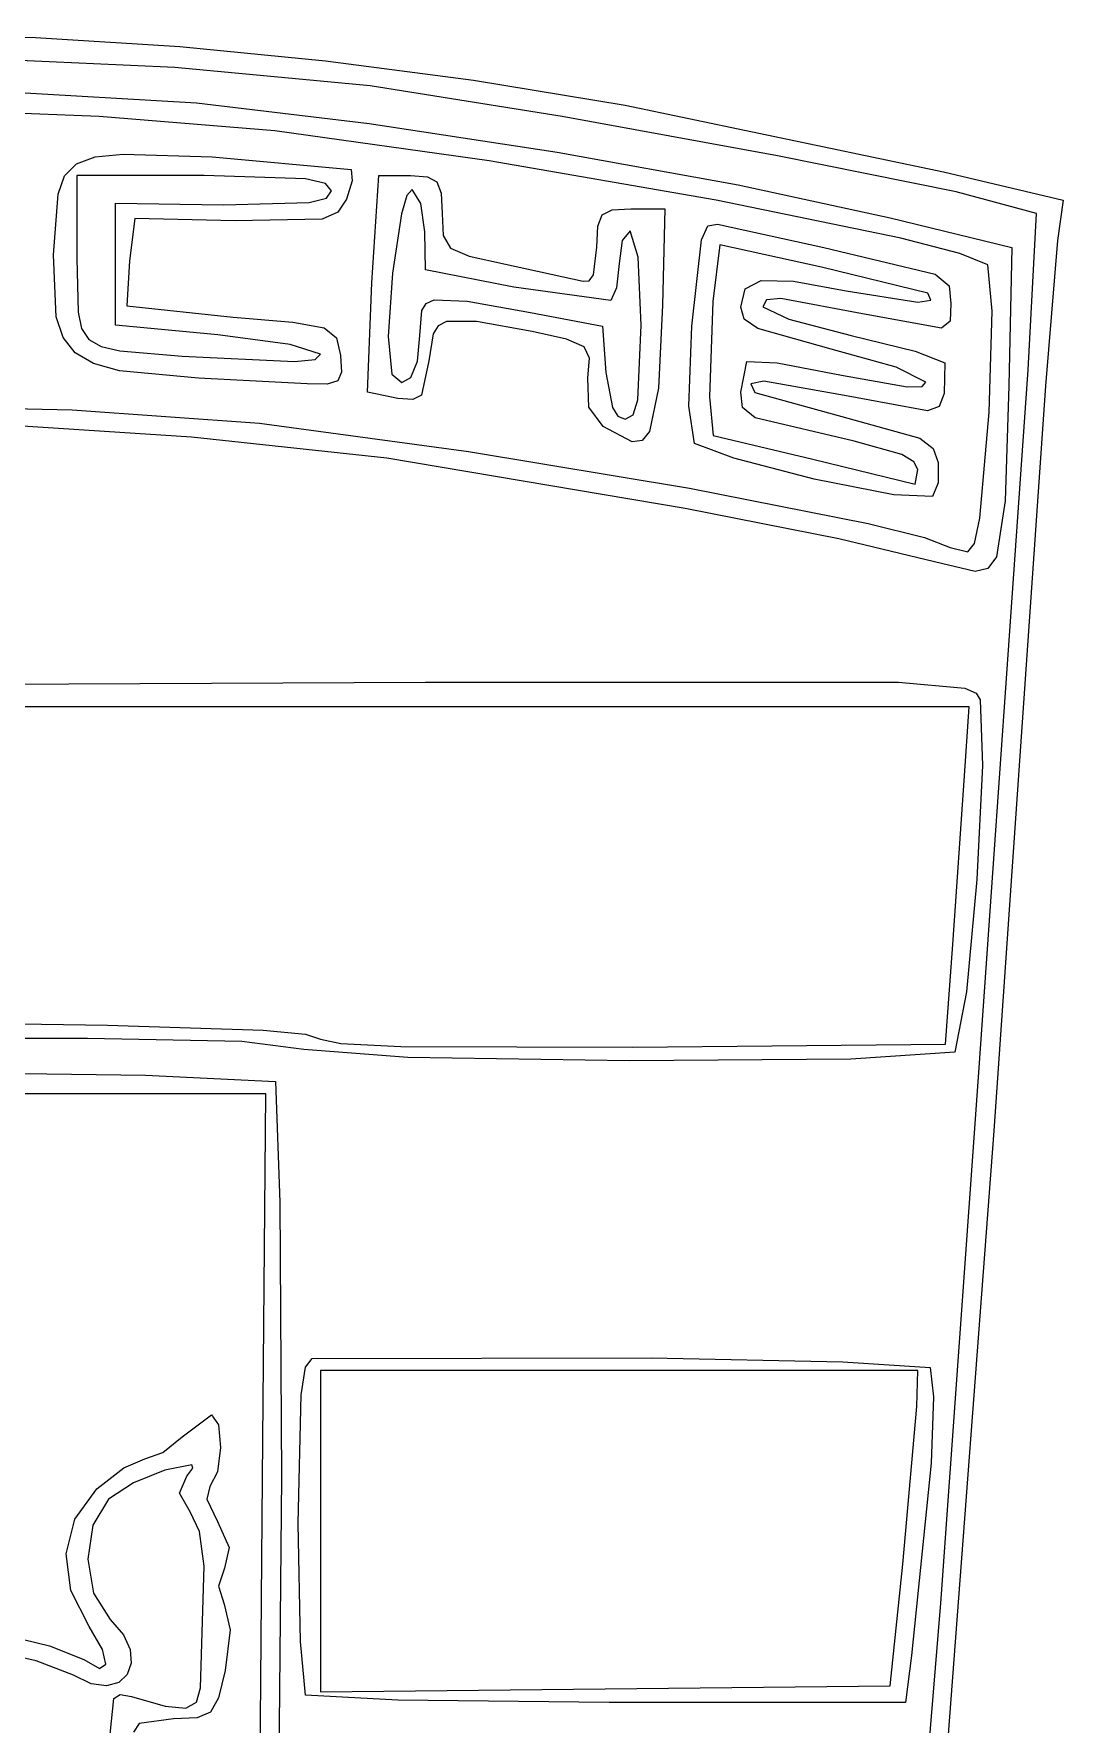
# Model space of a CAD drawing. Extents: x 5 to 81, y 4 to 104.
# Drawn here: x 48.3 to 81.1, y 50.1 to 104 of the extents above; entities that cross this region are included whole.
import ezdxf

# ---------------------------------------------------------------- set-up
doc = ezdxf.new("R2010")
doc.units = 0

msp = doc.modelspace()

# ---------------------------------------------------------------- linework, layer by layer
at = {"layer": 'Image'}
for p, q in [((43.739194, 104.010066), (48.34449, 103.887348)), ((48.34449, 103.887348), (52.950403, 103.603173)), ((52.950403, 103.603173), (57.594332, 103.15327)), ((52.791473, 102.938115), (45.157859, 103.274727)), ((57.594332, 103.15327), (62.313674, 102.533364)), ((59.017135, 102.347764), (52.791473, 102.938115)), ((62.313674, 102.533364), (67.145828, 101.739184)), ((47.280498, 102.169307), (53.480768, 101.813189)), ((65.135307, 101.373323), (59.017135, 102.347764)), ((50.372364, 101.374491), (43.880179, 101.634708)), ((55.975582, 100.913046), (50.372364, 101.374491)), ((53.480768, 101.813189), (58.988603, 101.148385)), ((72.011398, 100.123149), (65.135307, 101.373323)), ((67.145828, 101.739184), (77.298167, 99.610906)), ((62.816421, 99.955193), (55.975582, 100.913046)), ((58.988603, 101.148385), (64.980935, 100.23775)), ((49.276923, 99.481462), (49.652949, 99.867169)), ((49.652949, 99.867169), (50.254039, 100.084502)), ((50.254039, 100.084502), (51.137986, 100.169128)), ((51.137986, 100.169128), (53.985611, 100.08292)), ((53.985611, 100.08292), (58.410589, 99.681683)), ((70.053083, 98.706143), (62.816421, 99.955193)), ((64.980935, 100.23775), (70.752409, 99.198217)), ((77.702466, 98.968966), (72.011398, 100.123149)), ((49.068173, 98.891715), (49.276923, 99.481462)), ((53.725475, 99.486712), (49.668534, 99.486712)), ((49.668534, 99.486712), (49.668534, 96.847603)), ((56.95612, 99.387979), (53.725475, 99.486712)), ((57.599333, 99.239299), (56.95612, 99.387979)), ((57.782414, 99.001954), (57.599333, 99.239299)), ((58.444027, 99.325797), (58.260121, 98.734454)), ((58.410589, 99.681683), (58.444027, 99.325797)), ((59.075587, 96.071286), (59.299937, 99.486712)), ((59.299937, 99.486712), (60.305062, 99.486712)), ((60.305062, 99.486712), (60.845837, 99.451638)), ((60.845837, 99.451638), (61.148713, 99.292372)), ((61.148713, 99.292372), (61.281044, 98.927848)), ((70.752409, 99.198217), (75.597668, 98.146717)), ((77.298167, 99.610906), (81.115332, 98.707747)), ((48.921333, 96.957432), (49.068173, 98.891715)), ((57.076405, 98.625686), (57.625147, 98.767476)), ((57.625147, 98.767476), (57.782414, 99.001954)), ((58.260121, 98.734454), (57.992145, 98.320487)), ((60.188822, 98.8541), (60.019331, 98.268284)), ((60.356706, 99.040189), (60.188822, 98.8541)), ((60.63228, 98.594266), (60.356706, 99.040189)), ((61.281044, 98.927848), (61.310186, 98.277002)), ((75.935567, 97.494179), (70.053083, 98.706143)), ((80.265568, 98.282499), (77.702466, 98.968966)), ((81.115332, 98.707747), (80.930727, 97.421537)), ((50.903256, 96.664493), (50.903256, 98.604768)), ((50.903256, 98.604768), (54.342835, 98.560983)), ((51.51436, 98.116267), (51.34707, 96.77302)), ((54.7179, 98.045853), (51.51436, 98.116267)), ((54.342835, 98.560983), (57.076405, 98.625686)), ((57.992145, 98.320487), (57.486078, 98.101484)), ((60.019331, 98.268284), (59.72865, 96.382781)), ((60.759483, 97.700607), (60.63228, 98.594266)), ((61.310186, 98.277002), (61.346225, 97.578328)), ((66.277582, 97.872609), (66.415115, 98.240274)), ((66.415115, 98.240274), (66.739662, 98.396079)), ((66.739662, 98.396079), (67.329214, 98.42838)), ((67.329214, 98.42838), (68.409361, 98.42838)), ((68.409361, 98.42838), (68.335494, 95.357014)), ((75.597668, 98.146717), (79.47822, 97.193659)), ((79.998551, 93.29012), (80.265568, 98.282499)), ((57.486078, 98.101484), (54.7179, 98.045853)), ((60.78102, 96.488104), (60.759483, 97.700607)), ((61.346225, 97.578328), (61.575329, 97.17331)), ((66.24907, 97.204731), (66.277582, 97.872609)), ((67.307402, 97.722825), (67.058253, 97.418056)), ((67.561608, 96.884979), (67.307402, 97.722825)), ((69.579829, 97.444945), (69.788828, 97.891355)), ((69.788828, 97.891355), (70.090365, 97.937686)), ((70.090365, 97.937686), (73.481004, 97.199469)), ((61.575329, 97.17331), (62.178979, 96.918056)), ((66.139506, 96.321008), (66.24907, 97.204731)), ((67.058253, 97.418056), (66.954625, 96.685313)), ((69.27196, 94.686557), (69.579829, 97.444945)), ((70.168975, 97.278698), (69.943633, 95.472292)), ((73.412488, 96.574024), (70.168975, 97.278698)), ((73.481004, 97.199469), (77.033914, 96.345942)), ((77.822117, 97.004692), (75.935567, 97.494179)), ((79.47822, 97.193659), (79.378908, 92.783942)), ((80.930727, 97.421537), (80.546251, 92.783942)), ((49.005606, 94.98571), (48.921333, 96.957432)), ((49.668534, 96.847603), (49.707098, 95.137245)), ((50.903256, 94.724218), (50.903256, 96.664493)), ((51.34707, 96.77302), (51.257297, 95.331585)), ((63.60324, 95.930075), (60.78102, 96.488104)), ((62.178979, 96.918056), (63.338657, 96.668671)), ((63.338657, 96.668671), (65.808097, 96.125566)), ((66.954625, 96.685313), (66.876904, 95.912068)), ((67.660178, 94.724218), (67.561608, 96.884979)), ((76.802992, 95.737755), (73.412488, 96.574024)), ((78.713874, 96.647581), (77.822117, 97.004692)), ((78.847017, 95.16106), (78.713874, 96.647581)), ((58.934186, 92.578007), (59.075587, 96.071286)), ((59.72865, 96.382781), (59.590906, 94.354301)), ((65.808097, 96.125566), (66.001787, 96.137875)), ((66.001787, 96.137875), (66.139506, 96.321008)), ((70.9751, 95.877702), (71.488549, 96.146428)), ((71.488549, 96.146428), (72.516023, 96.119122)), ((72.516023, 96.119122), (74.198027, 95.817798)), ((77.033914, 96.345942), (77.475711, 95.971353)), ((77.475711, 95.971353), (77.537943, 95.405999)), ((60.664273, 95.187701), (60.799137, 95.411555)), ((60.799137, 95.411555), (61.057649, 95.53067)), ((61.057649, 95.53067), (62.106461, 95.488196)), ((62.106461, 95.488196), (64.132408, 95.127308)), ((66.690042, 95.509923), (63.60324, 95.930075)), ((66.876904, 95.912068), (66.690042, 95.509923)), ((69.943633, 95.472292), (69.835759, 92.434221)), ((70.835174, 95.290932), (70.9751, 95.877702)), ((71.655542, 95.522415), (71.54073, 95.304414)), ((72.111478, 95.565166), (71.655542, 95.522415)), ((74.715726, 95.076995), (72.111478, 95.565166)), ((74.198027, 95.817798), (76.484997, 95.455684)), ((76.484997, 95.455684), (76.891739, 95.516146)), ((76.891739, 95.516146), (76.802992, 95.737755)), ((49.22557, 94.323997), (49.005606, 94.98571)), ((49.707098, 95.137245), (49.81939, 94.614272)), ((51.257297, 95.331585), (54.646809, 94.978807)), ((54.646809, 94.978807), (56.549563, 94.816176)), ((60.604636, 94.39226), (60.664273, 95.187701)), ((64.132408, 95.127308), (66.425462, 94.691961)), ((68.335494, 95.357014), (68.210108, 92.708881)), ((70.947387, 94.914937), (70.835174, 95.290932)), ((71.374626, 94.608554), (70.947387, 94.914937)), ((71.54073, 95.304414), (72.368896, 94.912369)), ((72.368896, 94.912369), (74.360018, 94.393523)), ((77.236781, 94.623815), (74.715726, 95.076995)), ((77.537943, 95.405999), (77.513201, 94.842808)), ((78.754294, 91.94315), (78.847017, 95.16106)), ((49.81939, 94.614272), (50.050654, 94.259836)), ((54.166445, 94.411291), (50.903256, 94.724218)), ((56.471075, 94.100859), (54.166445, 94.411291)), ((56.549563, 94.816176), (57.546824, 94.632106)), ((57.546824, 94.632106), (57.949982, 94.315205)), ((59.590906, 94.354301), (59.712343, 93.153465)), ((60.523701, 93.576576), (60.604636, 94.39226)), ((61.031713, 94.443329), (60.89051, 93.577691)), ((61.188717, 94.694283), (61.031713, 94.443329)), ((61.448186, 94.836729), (61.188717, 94.694283)), ((62.40911, 94.834298), (61.448186, 94.836729)), ((64.183666, 94.512441), (62.40911, 94.834298)), ((65.28065, 94.271404), (64.183666, 94.512441)), ((66.425462, 94.691961), (66.533938, 93.208785)), ((67.55702, 92.333493), (67.660181, 94.724218)), ((67.660181, 94.724218), (67.660178, 94.724218)), ((69.183441, 92.132681), (69.27196, 94.686557)), ((73.717785, 93.952159), (71.374626, 94.608554)), ((74.360018, 94.393523), (76.398817, 93.886174)), ((77.513201, 94.842808), (77.236781, 94.623815)), ((49.612266, 93.837498), (49.22557, 94.323997)), ((50.201829, 93.495548), (49.612266, 93.837498)), ((50.050654, 94.259836), (50.443615, 94.034237)), ((50.443615, 94.034237), (51.040996, 93.897775)), ((51.040996, 93.897775), (53.01992, 93.733464)), ((57.429637, 93.79393), (56.471075, 94.100859)), ((57.260258, 93.625479), (57.429637, 93.79393)), ((57.429637, 93.79393), (57.429637, 93.79393)), ((57.949982, 94.315205), (58.070428, 93.75408)), ((65.838257, 94.032181), (65.28065, 94.271404)), ((66.01213, 93.66594), (65.838257, 94.032181)), ((75.792989, 93.375989), (73.717785, 93.952159)), ((76.398817, 93.886174), (77.341609, 93.521771)), ((51.030397, 93.267482), (50.201829, 93.495548)), ((53.549086, 93.030343), (51.030397, 93.267482)), ((53.01992, 93.733464), (56.610483, 93.561193)), ((56.610483, 93.561193), (57.260258, 93.625479)), ((58.070428, 93.75408), (58.100678, 93.225958)), ((60.314451, 93.05163), (60.523701, 93.576576)), ((60.89051, 93.577691), (60.654505, 92.491542)), ((65.957912, 93.043851), (66.01213, 93.66594)), ((70.835174, 92.587001), (71.028386, 93.565116)), ((71.028386, 93.565116), (71.994212, 93.516694)), ((71.994212, 93.516694), (74.044987, 93.128959)), ((76.734385, 92.901563), (75.792989, 93.375989)), ((77.341609, 93.521771), (77.315105, 92.537171)), ((78.411368, 70.735369), (79.998551, 93.29012)), ((57.012096, 92.851915), (53.549086, 93.030343)), ((53.549086, 93.030343), (53.549086, 93.030343)), ((57.648222, 92.840264), (57.012096, 92.851915)), ((57.985513, 92.943148), (57.648222, 92.840264)), ((58.100678, 93.225958), (57.985513, 92.943148)), ((59.712343, 93.153465), (60.027221, 92.8873)), ((60.027221, 92.8873), (60.314451, 93.05163)), ((65.986564, 92.105245), (65.957912, 93.043851)), ((66.533938, 93.208785), (66.740696, 92.089654)), ((71.570038, 92.930013), (71.153752, 92.853477)), ((71.153752, 92.853477), (71.283841, 92.57046)), ((74.254179, 92.455411), (71.570038, 92.930013)), ((74.044987, 93.128959), (76.144243, 92.752121)), ((76.144243, 92.752121), (76.622766, 92.761495)), ((76.622766, 92.761495), (76.734385, 92.901563)), ((80.546251, 92.783942), (78.908179, 69.02871)), ((79.378908, 92.783942), (79.264876, 89.121289)), ((42.187224, 92.196512), (49.515091, 92.016702)), ((59.899078, 92.377465), (58.934186, 92.578007)), ((60.373774, 92.351799), (59.899078, 92.377465)), ((60.654505, 92.491542), (60.373774, 92.351799)), ((67.401002, 91.85986), (67.55702, 92.333493)), ((68.210108, 92.708881), (67.924204, 91.327227)), ((69.835759, 92.434221), (69.953232, 91.202556)), ((70.894217, 92.093354), (70.835174, 92.587001)), ((71.283841, 92.57046), (74.253049, 91.755609)), ((76.787398, 91.987228), (74.254179, 92.455411)), ((77.315105, 92.537171), (77.159951, 92.131141)), ((49.515091, 92.016702), (55.48936, 91.592913)), ((66.444409, 91.491741), (65.986564, 92.105245)), ((66.740696, 92.089654), (66.919464, 91.815778)), ((66.919464, 91.815778), (67.1513, 91.72561)), ((67.1513, 91.72561), (67.401002, 91.85986)), ((69.354586, 90.948423), (69.183441, 92.132681)), ((71.293952, 91.764584), (70.894217, 92.093354)), ((74.451143, 91.024544), (71.293952, 91.764584)), ((74.253049, 91.755609), (76.549114, 91.1173)), ((77.159951, 92.131141), (76.787398, 91.987228)), ((78.460092, 88.562279), (78.754294, 91.94315)), ((78.754294, 91.94315), (78.754294, 91.94315)), ((53.321164, 91.144077), (47.286226, 91.538615)), ((59.55127, 90.476294), (53.321164, 91.144077)), ((55.48936, 91.592913), (62.156506, 90.687671)), ((67.371174, 90.994148), (66.444409, 91.491741)), ((66.444409, 91.491741), (66.444409, 91.491741)), ((67.924204, 91.327227), (67.687743, 91.043235)), ((69.953232, 91.202556), (73.128228, 90.441688)), ((76.549114, 91.1173), (76.971156, 90.78654)), ((62.156506, 90.687671), (69.200746, 89.518977)), ((67.687743, 91.043235), (67.371174, 90.994148)), ((70.613035, 90.475179), (69.354586, 90.948423)), ((75.965317, 90.592697), (74.451143, 91.024544)), ((76.35014, 90.357658), (75.965317, 90.592697)), ((76.971156, 90.78654), (77.126839, 90.340905)), ((69.06136, 88.878524), (59.55127, 90.476294)), ((73.171598, 89.804447), (70.613035, 90.475179)), ((73.128228, 90.441688), (76.391417, 89.644883)), ((76.479611, 90.113101), (76.35014, 90.357658)), ((76.391417, 89.644883), (76.479611, 90.113101)), ((76.479611, 90.113101), (76.479611, 90.113101)), ((77.126839, 90.340905), (77.123723, 89.687985)), ((69.200746, 89.518977), (74.894089, 88.397517)), ((75.718953, 89.309922), (73.171598, 89.804447)), ((73.171598, 89.804447), (73.171598, 89.804447)), ((77.123723, 89.687985), (76.950452, 89.260326)), ((76.950452, 89.260326), (75.718953, 89.309922)), ((79.264876, 89.121289), (78.984925, 87.328066)), ((73.963939, 87.902156), (69.06136, 88.878524)), ((78.282515, 87.754442), (78.460092, 88.562279)), ((77.008777, 87.177134), (73.963939, 87.902156)), ((74.894089, 88.397517), (76.694178, 87.951588)), ((76.694178, 87.951588), (77.508545, 87.633973)), ((77.508545, 87.633973), (78.078131, 87.492282)), ((78.078131, 87.492282), (78.282515, 87.754442)), ((78.984925, 87.328066), (78.710972, 86.962743)), ((78.309432, 86.861079), (77.008777, 87.177134)), ((77.008777, 87.177134), (77.008777, 87.177134)), ((78.710972, 86.962743), (78.309432, 86.861079)), ((43.318542, 83.245965), (60.785333, 83.340654)), ((60.785333, 83.340654), (75.865339, 83.330265)), ((75.865339, 83.330265), (77.984137, 83.142881)), ((77.984137, 83.142881), (78.33605, 82.982743)), ((60.882041, 82.5534), (43.651948, 82.5534)), ((78.11213, 82.5534), (60.882041, 82.5534)), ((77.966961, 80.348543), (78.11213, 82.5534)), ((78.33605, 82.982743), (78.463091, 82.770345)), ((78.463091, 82.770345), (78.542491, 80.678807)), ((77.591671, 74.968687), (77.966961, 80.348543)), ((78.542491, 80.678807), (78.359817, 77.039907)), ((78.359817, 77.039907), (78.029115, 73.457781)), ((77.361556, 71.793691), (77.591671, 74.968687)), ((78.029115, 73.457781), (77.664432, 71.536561)), ((43.847708, 72.499246), (50.638673, 72.403435)), ((50.638673, 72.403435), (55.609322, 72.239312)), ((55.609322, 72.239312), (56.959237, 72.109896)), ((50.000493, 71.97008), (43.318542, 71.97008)), ((54.928416, 71.874352), (50.000493, 71.97008)), ((56.900471, 71.617304), (54.928416, 71.874352)), ((56.959237, 72.109896), (57.429637, 71.95697)), ((57.429637, 71.95697), (58.082404, 71.812851)), ((58.082404, 71.812851), (60.000846, 71.720955)), ((60.000846, 71.720955), (67.395595, 71.700004)), ((67.395595, 71.700004), (77.361556, 71.793691)), ((60.217844, 71.369288), (56.900471, 71.617304)), ((56.900471, 71.617304), (56.900471, 71.617304)), ((67.282917, 71.263443), (60.217844, 71.369288)), ((74.347757, 71.314343), (67.282917, 71.263443)), ((77.664432, 71.536561), (74.347757, 71.314343)), ((42.908057, 70.918219), (51.85538, 70.805812)), ((51.85538, 70.805812), (55.994838, 70.596992)), ((77.211773, 53.965558), (78.411368, 70.735369)), ((55.691798, 70.206193), (42.802402, 70.206193)), ((55.590579, 57.947181), (55.691798, 70.206193)), ((55.994838, 70.596992), (56.136143, 66.757246)), ((78.908179, 69.02871), (77.189616, 46.393725)), ((56.136143, 66.757246), (56.194916, 57.980561)), ((56.820221, 60.60532), (56.956262, 61.491275)), ((56.956262, 61.491275), (57.165054, 61.769985)), ((57.165054, 61.769985), (67.98249, 61.78988)), ((67.98249, 61.78988), (74.088716, 61.658124)), ((74.088716, 61.658124), (76.873882, 61.486378)), ((76.873882, 61.486378), (76.984473, 60.547671)), ((66.954625, 61.38676), (57.429637, 61.38676)), ((57.429637, 61.38676), (57.429637, 56.265534)), ((76.479611, 61.38676), (66.954625, 61.38676)), ((76.44649, 60.240235), (76.479611, 61.38676)), ((56.724082, 56.506675), (56.820221, 60.60532)), ((76.984473, 60.547671), (76.905504, 58.431971)), ((53.020044, 59.270096), (53.956663, 59.975652)), ((53.956663, 59.975652), (54.184992, 59.654624)), ((76.005518, 55.213158), (76.44649, 60.240235)), ((54.184992, 59.654624), (54.247388, 58.928691)), ((51.838146, 58.564541), (52.409473, 58.771797)), ((52.409473, 58.771797), (53.020044, 59.270096)), ((54.247388, 58.928691), (54.151732, 58.153581)), ((50.305325, 57.616598), (51.163735, 58.286083)), ((51.163735, 58.286083), (51.838146, 58.564541)), ((53.332594, 58.383443), (52.472011, 58.206388)), ((53.177487, 58.012697), (53.362464, 58.271909)), ((53.362464, 58.271909), (53.332594, 58.383443)), ((76.905504, 58.431971), (76.283814, 52.302745)), ((51.476162, 57.801487), (50.678257, 57.28583)), ((52.472011, 58.206388), (51.476162, 57.801487)), ((52.939941, 57.474671), (53.177487, 58.012697)), ((53.905908, 57.685022), (53.811213, 57.284345)), ((54.151732, 58.153581), (53.905908, 57.685022)), ((55.48936, 45.68817), (55.590579, 57.947181)), ((56.194916, 57.980561), (56.088259, 47.074845)), ((49.601561, 56.647769), (50.305325, 57.616598)), ((50.678257, 57.28583), (50.173346, 56.458473)), ((53.278499, 56.882232), (52.939941, 57.474671)), ((53.811213, 57.284345), (54.145546, 56.571265)), ((49.323368, 55.543385), (49.601561, 56.647769)), ((53.571857, 56.249081), (53.278499, 56.882232)), ((50.173346, 56.458473), (50.015279, 55.374682)), ((53.721793, 55.146017), (53.571857, 56.249081)), ((54.145546, 56.571265), (54.520497, 55.743321)), ((56.793167, 52.741879), (56.724082, 56.506675)), ((57.429637, 56.265534), (57.429637, 51.144308)), ((49.474802, 54.376168), (49.323368, 55.543385)), ((54.520497, 55.743321), (54.368936, 55.088492)), ((50.015279, 55.374682), (50.200854, 54.287325)), ((53.606916, 51.264669), (53.721793, 55.146017)), ((54.368936, 55.088492), (54.180849, 54.506847)), ((75.597668, 51.332606), (76.005518, 55.213158)), ((54.180849, 54.506847), (54.364914, 53.931462)), ((50.059921, 53.218834), (49.474802, 54.376168)), ((50.200854, 54.287325), (50.726866, 53.44927)), ((54.364914, 53.931462), (54.550662, 53.112539)), ((76.426354, 44.460441), (77.211773, 53.965558)), ((50.726866, 53.44927), (51.148878, 52.962018)), ((46.84986, 53.072509), (48.794132, 52.60856)), ((50.483332, 52.492866), (50.059921, 53.218834)), ((51.148878, 52.962018), (51.365685, 52.484688)), ((54.550662, 53.112539), (54.397212, 51.816663)), ((48.372294, 52.129063), (46.600951, 52.524685)), ((48.794132, 52.60856), (49.893525, 52.174316)), ((50.587805, 52.020725), (50.483332, 52.492866)), ((51.365685, 52.484688), (51.398799, 52.050142)), ((56.959267, 51.038625), (56.793167, 52.741879)), ((76.283814, 52.302745), (76.083604, 50.80344)), ((49.561857, 51.669418), (48.372294, 52.129063)), ((49.893525, 52.174316), (50.386737, 51.886509)), ((50.386737, 51.886509), (50.587805, 52.020725)), ((51.398799, 52.050142), (51.269731, 51.691245)), ((54.397212, 51.816663), (54.184883, 50.948132)), ((50.124544, 51.397083), (49.561857, 51.669418)), ((50.611092, 51.331852), (50.124544, 51.397083)), ((50.999992, 51.440861), (50.611092, 51.331852)), ((51.269731, 51.691245), (50.999992, 51.440861)), ((53.484899, 50.812241), (53.606916, 51.264669)), ((57.429637, 51.144308), (66.513653, 51.238457)), ((66.513653, 51.238457), (75.597668, 51.332606)), ((50.726866, 49.789701), (50.8439, 50.922305)), ((50.8439, 50.922305), (51.049041, 51.054081)), ((51.049041, 51.054081), (51.404241, 50.988773)), ((51.404241, 50.988773), (52.480847, 50.686478)), ((52.480847, 50.686478), (53.141971, 50.623572)), ((53.141971, 50.623572), (53.484899, 50.812241)), ((54.184883, 50.948132), (53.931559, 50.487662)), ((59.89971, 50.872526), (56.959267, 51.038625)), ((56.959267, 51.038625), (56.959267, 51.038625)), ((66.639028, 50.80344), (59.89971, 50.872526)), ((76.083604, 50.80344), (66.639028, 50.80344)), ((52.75027, 50.274274), (51.648962, 50.125638)), ((53.499325, 50.306095), (52.75027, 50.274274)), ((53.931559, 50.487662), (53.499325, 50.306095)), ((51.648962, 50.125638), (51.472322, 49.852916))]:
    msp.add_line(p, q, dxfattribs=at)

doc.saveas('drawing.dxf')
